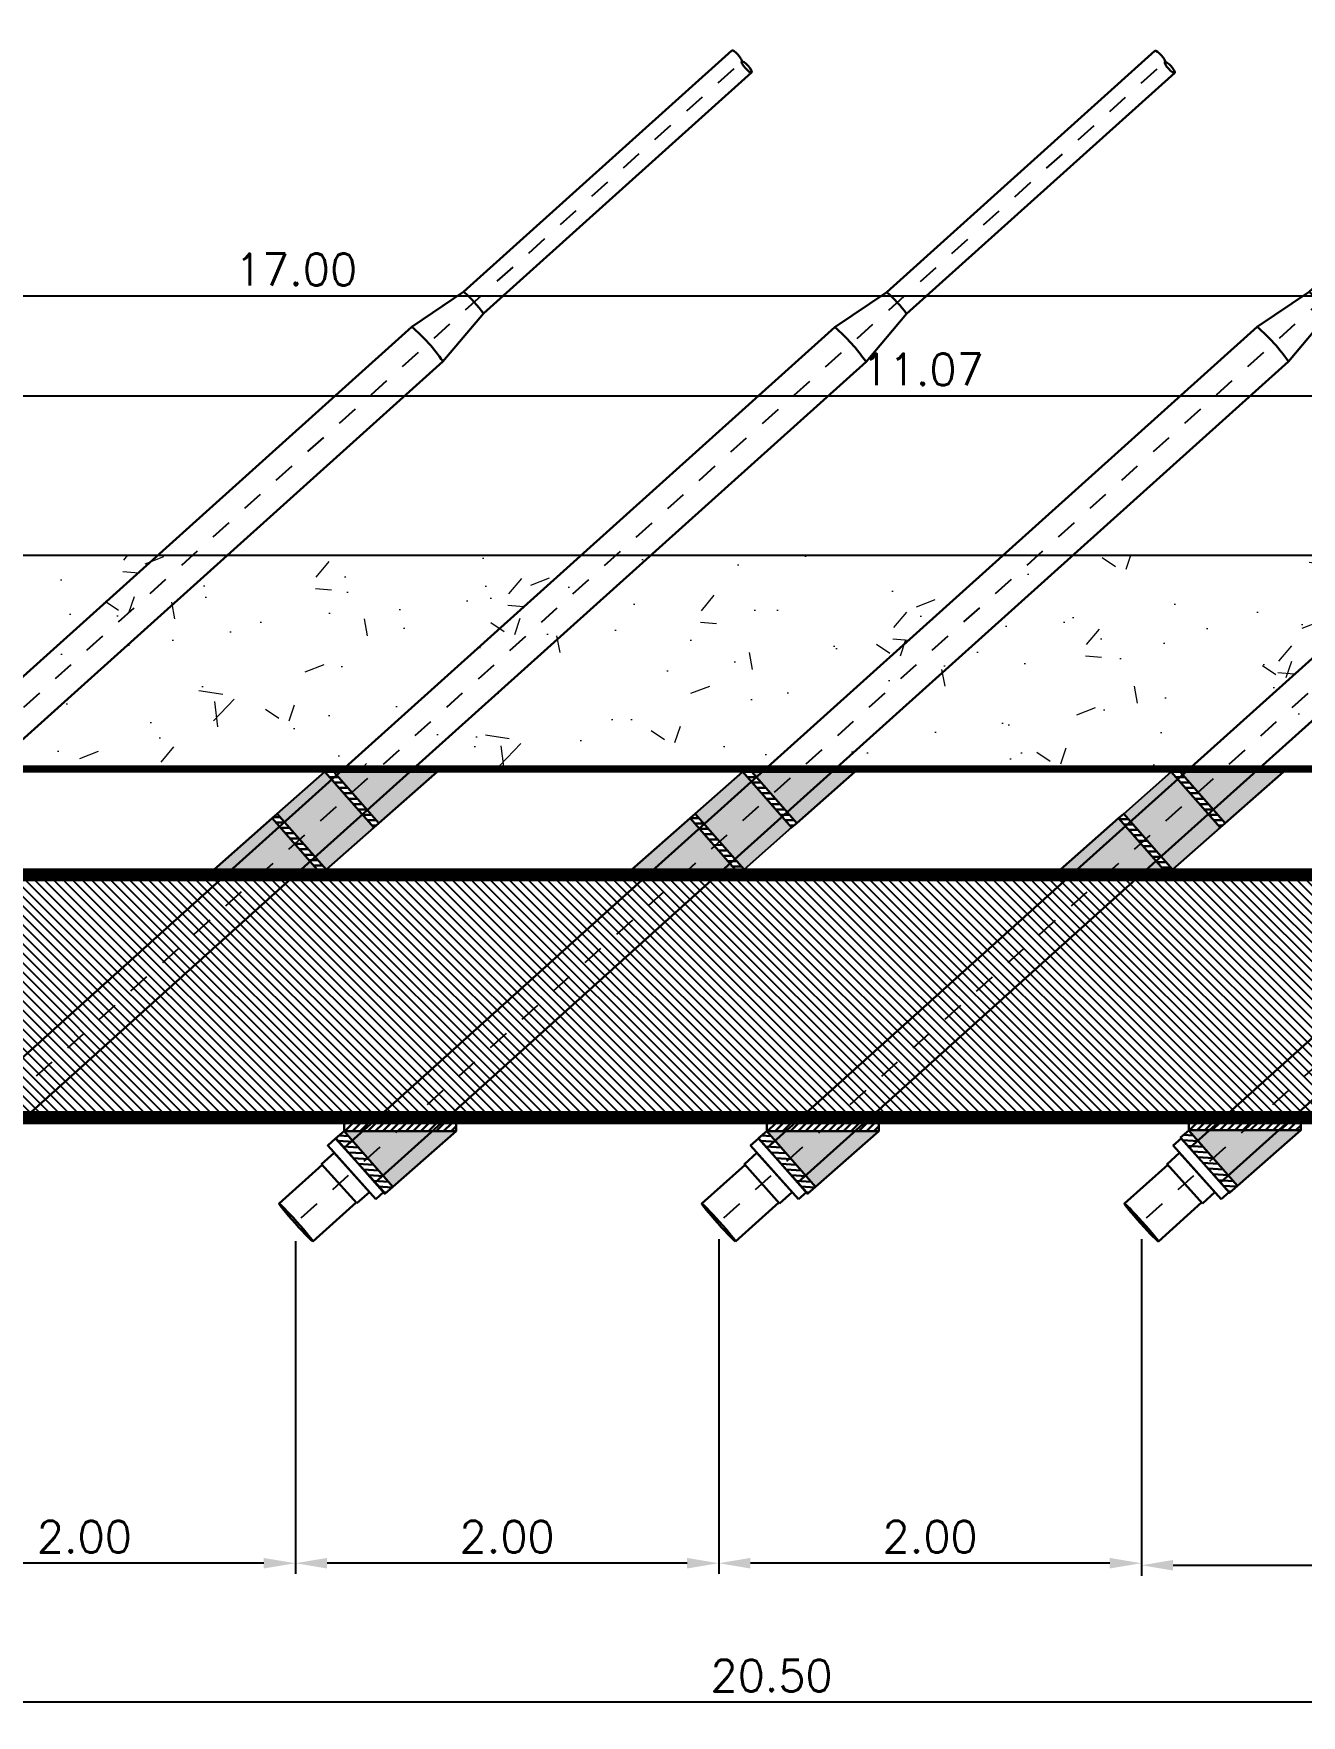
# Model space of a CAD drawing. Header units: metres. Extents: x 1080594 to 1081411, y 976871 to 977162.
# Drawn here: x 1080694.7 to 1080700.7, y 977069.47 to 977077.43 of the extents above; entities that cross this region are included whole.
import ezdxf

# ---------------------------------------------------------------- set-up
doc = ezdxf.new("R2010")
doc.units = ezdxf.units.M
doc.header["$LTSCALE"] = 25.4
doc.linetypes.add('DASHDOT', pattern=[1, 0.5, -0.25, 0, -0.25])
for name, color, linetype in [('CONTRAPESO', 3, 'Continuous'), ('DIMCONTRAPESO', 1, 'Continuous'), ('EJECABLES', 203, 'DASHDOT'), ('NEOPRENO', 24, 'Continuous'), ('PERFIL MET', 37, 'Continuous')]:
    doc.layers.add(name, color=color, linetype=linetype)
for name, color, linetype, lineweight in [('COTA', 1, 'Continuous', 30), ('DUCTO', 142, 'Continuous', 30), ('PLATINA', 54, 'Continuous', 30), ('SOLIDOREFCONT', 254, 'Continuous', 5)]:
    doc.layers.add(name, color=color, linetype=linetype, lineweight=lineweight)
doc.styles.add('romans', font='romans.shx')
doc.dimstyles.new('Copy 75', dxfattribs={"dimtxt": 0.15, "dimasz": 0.15, "dimexe": 0.05, "dimexo": 0.05, "dimgap": 0.05, "dimtad": 1, "dimzin": 0, "dimdsep": 46, "dimtxsty": 'romans', "dimcen": 0.002, "dimclrd": 1, "dimclre": 1, "dimclrt": 3, "dimadec": 4, "dimazin": 0, "dimtfac": 1, "dimtofl": 0, "dimtmove": 1, "dimatfit": 3, "dimfxl": 1, "dimtolj": 1, "dimtzin": 0, "dimarcsym": 1})
pattern_1 = [(3.5538733, (0, 0), (-0.43297937, 6.971567533), [5.08, -1.905]), (93.5538733, (0, 0), (-6.971567533, -0.43297937), [5.08, -1.905])]
pattern_2 = [(45, (0, 0), (-0.002245064030267, 0.002245064030267), [])]
pattern_3 = [(359.854672175, (0, 0), (6.44257366e-05, 0.02539991829366), [])]

# ---------------------------------------------------------------- blocks, each defined once
blk = doc.blocks.new('tir')
at = {"layer": 'DUCTO'}
for p, q in [((1080511.8364, 977008.516), (1080513.543, 977008.5162)), ((1080511.8369, 977008.376), (1080513.543, 977008.3762))]:
    blk.add_line(p, q, dxfattribs=at)
for points in [[(1080505.6831, 977008.2755), (1080505.7331, 977008.2755), (1080505.7331, 977008.6155), (1080505.6831, 977008.6155)], [(1080505.6031, 977008.3204), (1080505.6831, 977008.3204), (1080505.6831, 977008.5704), (1080505.6031, 977008.5704)]]:
    blk.add_lwpolyline(points, close=True, dxfattribs=at)
for points in [[(1080505.3281, 977008.5654), (1080505.6031, 977008.5654)], [(1080505.7331, 977008.5555), (1080511.5432, 977008.556)], [(1080511.5432, 977008.556), (1080511.8363, 977008.516)], [(1080511.5433, 977008.336), (1080511.8369, 977008.376)], [(1080505.3281, 977008.3254), (1080505.6031, 977008.3254)], [(1080505.7331, 977008.3355), (1080511.5433, 977008.336)]]:
    blk.add_lwpolyline(points, dxfattribs=at)
for centre, radius, start, end in [((1080510.657, 977008.4459), 0.8931, 352.92974, 7.08008), ((1080511.2514, 977008.4433), 0.5894, 353.44612, 7.08741)]:
    blk.add_arc(centre, radius, start, end, dxfattribs=at)
blk.add_ellipse((1080505.328, 977008.4454), major_axis=(0, -0.12), ratio=0.044566, dxfattribs=at)
at = {"layer": 'DUCTO', "extrusion": (0, 0, -1)}
blk.add_ellipse((1080513.5429, 977008.4812), major_axis=(0, -0.035), ratio=0.244201, start_param=3.148087, end_param=6.280903, dxfattribs=at)
blk.add_ellipse((1080513.543, 977008.4112), major_axis=(0, -0.035), ratio=0.244299, dxfattribs=at)
at = {"layer": 'EJECABLES', "ltscale": 0.008}
blk.add_lwpolyline([(1080505.3606, 977008.4455), (1080513.5407, 977008.4462)], dxfattribs=at)
blk = doc.blocks.new('*D519')
at = {"layer": 'COTA', "color": 1, "lineweight": -2, "transparency": 16777216}
for p, q in [((1080687.4392, 977075.0164), (1080687.4392, 977076.2368)), ((1080704.4388, 977075.0144), (1080704.4388, 977076.2368)), ((1080687.5892, 977076.1868), (1080704.2888, 977076.1868))]:
    blk.add_line(p, q, dxfattribs=at)
at = {"layer": 'COTA', "color": 1, "transparency": 16777216}
for points in [[(1080687.5892, 977076.2118), (1080687.5892, 977076.1618), (1080687.4392, 977076.1868)], [(1080704.2888, 977076.2118), (1080704.2888, 977076.1618), (1080704.4388, 977076.1868)]]:
    blk.add_solid(points, dxfattribs=at)
at = {"layer": 'Defpoints', "color": 0, "transparency": 16777216}
for p in [(1080704.4388, 977076.1868), (1080687.4392, 977074.9664), (1080704.4388, 977074.9644)]:
    blk.add_point(p, dxfattribs=at)
at = {"layer": 'COTA', "color": 3, "transparency": 16777216, "insert": (1080695.939, 977076.3118), "char_height": 0.15, "attachment_point": 5, "style": 'romans'}
blk.add_mtext('\\A1;17.00', dxfattribs=at)
blk = doc.blocks.new('*D520')
at = {"layer": 'COTA', "color": 1, "lineweight": -2, "transparency": 16777216}
for p, q in [((1080708.4388, 977072.2258), (1080708.4388, 977069.4856)), ((1080688.0893, 977069.5356), (1080708.2888, 977069.5356))]:
    blk.add_line(p, q, dxfattribs=at)
at = {"layer": 'COTA', "color": 1, "transparency": 16777216}
for points in [[(1080688.0893, 977069.5606), (1080688.0893, 977069.5106), (1080687.9393, 977069.5356)], [(1080708.2888, 977069.5606), (1080708.2888, 977069.5106), (1080708.4388, 977069.5356)]]:
    blk.add_solid(points, dxfattribs=at)
at = {"layer": 'Defpoints', "color": 0, "transparency": 16777216}
for p in [(1080708.4388, 977072.2758), (1080687.9393, 977069.5356), (1080708.4388, 977069.5356)]:
    blk.add_point(p, dxfattribs=at)
at = {"layer": 'COTA', "color": 3, "transparency": 16777216, "insert": (1080698.189, 977069.6606), "char_height": 0.15, "attachment_point": 5, "style": 'romans'}
blk.add_mtext('\\A1;20.50', dxfattribs=at)
blk = doc.blocks.new('*D526')
at = {"layer": 'Defpoints', "color": 0, "transparency": 16777216}
for p in [(1080699.939, 977071.7233), (1080703.9393, 977070.1823), (1080703.9393, 977070.1823)]:
    blk.add_point(p, dxfattribs=at)
at = {"layer": 'DIMCONTRAPESO', "color": 1, "lineweight": -2, "transparency": 16777216}
for p, q in [((1080699.939, 977071.6733), (1080699.939, 977070.1323)), ((1080700.089, 977070.1823), (1080703.7893, 977070.1823))]:
    blk.add_line(p, q, dxfattribs=at)
at = {"layer": 'DIMCONTRAPESO', "color": 1, "transparency": 16777216}
for points in [[(1080700.089, 977070.2073), (1080700.089, 977070.1573), (1080699.939, 977070.1823)], [(1080703.7893, 977070.2073), (1080703.7893, 977070.1573), (1080703.9393, 977070.1823)]]:
    blk.add_solid(points, dxfattribs=at)
at = {"layer": 'DIMCONTRAPESO', "color": 3, "transparency": 16777216, "insert": (1080701.9391, 977070.3073), "char_height": 0.15, "attachment_point": 5, "style": 'romans'}
blk.add_mtext('\\A1;4.00', dxfattribs=at)
blk = doc.blocks.new('*D527')
at = {"layer": 'Defpoints', "color": 0, "transparency": 16777216}
for p in [(1080697.939, 977071.7743), (1080699.939, 977071.7743), (1080697.939, 977070.1919)]:
    blk.add_point(p, dxfattribs=at)
at = {"layer": 'DIMCONTRAPESO', "color": 1, "lineweight": -2, "transparency": 16777216}
for p, q in [((1080697.939, 977071.7243), (1080697.939, 977070.1419)), ((1080699.939, 977071.7243), (1080699.939, 977070.1419)), ((1080699.789, 977070.1919), (1080698.089, 977070.1919))]:
    blk.add_line(p, q, dxfattribs=at)
at = {"layer": 'DIMCONTRAPESO', "color": 1, "transparency": 16777216}
for points in [[(1080698.089, 977070.2169), (1080698.089, 977070.1669), (1080697.939, 977070.1919)], [(1080699.789, 977070.2169), (1080699.789, 977070.1669), (1080699.939, 977070.1919)]]:
    blk.add_solid(points, dxfattribs=at)
at = {"layer": 'DIMCONTRAPESO', "color": 3, "transparency": 16777216, "insert": (1080698.939, 977070.3169), "char_height": 0.15, "attachment_point": 5, "style": 'romans'}
blk.add_mtext('\\A1;2.00', dxfattribs=at)
blk = doc.blocks.new('*D528')
at = {"layer": 'Defpoints', "color": 0, "transparency": 16777216}
for p in [(1080695.9363, 977071.7647), (1080697.939, 977071.4139), (1080695.9363, 977070.1919)]:
    blk.add_point(p, dxfattribs=at)
at = {"layer": 'DIMCONTRAPESO', "color": 1, "lineweight": -2, "transparency": 16777216}
for p, q in [((1080695.9363, 977071.7147), (1080695.9363, 977070.1419)), ((1080697.939, 977071.3639), (1080697.939, 977070.1419)), ((1080697.789, 977070.1919), (1080696.0863, 977070.1919))]:
    blk.add_line(p, q, dxfattribs=at)
at = {"layer": 'DIMCONTRAPESO', "color": 1, "transparency": 16777216}
for points in [[(1080696.0863, 977070.2169), (1080696.0863, 977070.1669), (1080695.9363, 977070.1919)], [(1080697.789, 977070.2169), (1080697.789, 977070.1669), (1080697.939, 977070.1919)]]:
    blk.add_solid(points, dxfattribs=at)
at = {"layer": 'DIMCONTRAPESO', "color": 3, "transparency": 16777216, "insert": (1080696.9376, 977070.3169), "char_height": 0.15, "attachment_point": 5, "style": 'romans'}
blk.add_mtext('\\A1;2.00', dxfattribs=at)
blk = doc.blocks.new('*D529')
at = {"layer": 'Defpoints', "color": 0, "transparency": 16777216}
for p in [(1080693.9389, 977071.7666), (1080695.9363, 977071.7647), (1080693.9389, 977070.1919)]:
    blk.add_point(p, dxfattribs=at)
at = {"layer": 'DIMCONTRAPESO', "color": 1, "lineweight": -2, "transparency": 16777216}
for p, q in [((1080693.9389, 977071.7166), (1080693.9389, 977070.1419)), ((1080695.9363, 977071.7147), (1080695.9363, 977070.1419)), ((1080695.7863, 977070.1919), (1080694.0889, 977070.1919))]:
    blk.add_line(p, q, dxfattribs=at)
at = {"layer": 'DIMCONTRAPESO', "color": 1, "transparency": 16777216}
for points in [[(1080694.0889, 977070.2169), (1080694.0889, 977070.1669), (1080693.9389, 977070.1919)], [(1080695.7863, 977070.2169), (1080695.7863, 977070.1669), (1080695.9363, 977070.1919)]]:
    blk.add_solid(points, dxfattribs=at)
at = {"layer": 'DIMCONTRAPESO', "color": 3, "transparency": 16777216, "insert": (1080694.9376, 977070.3169), "char_height": 0.15, "attachment_point": 5, "style": 'romans'}
blk.add_mtext('\\A1;2.00', dxfattribs=at)
blk = doc.blocks.new('*D604')
at = {"layer": 'Defpoints', "color": 0, "transparency": 16777216}
for p in [(1080704.4388, 977075.7139), (1080693.3692, 977075.5553), (1080704.4388, 977074.981)]:
    blk.add_point(p, dxfattribs=at)
at = {"layer": 'DIMCONTRAPESO', "color": 1, "lineweight": -2, "transparency": 16777216}
for p, q in [((1080693.3692, 977075.6053), (1080693.3692, 977075.7639)), ((1080704.4388, 977075.031), (1080704.4388, 977075.7639)), ((1080693.5192, 977075.7139), (1080704.2888, 977075.7139))]:
    blk.add_line(p, q, dxfattribs=at)
at = {"layer": 'DIMCONTRAPESO', "color": 1, "transparency": 16777216}
for points in [[(1080693.5192, 977075.7389), (1080693.5192, 977075.6889), (1080693.3692, 977075.7139)], [(1080704.2888, 977075.7389), (1080704.2888, 977075.6889), (1080704.4388, 977075.7139)]]:
    blk.add_solid(points, dxfattribs=at)
at = {"layer": 'DIMCONTRAPESO', "color": 3, "transparency": 16777216, "insert": (1080698.904, 977075.8389), "char_height": 0.15, "attachment_point": 5, "style": 'romans'}
blk.add_mtext('\\A1;11.07', dxfattribs=at)

msp = doc.modelspace()

# ---------------------------------------------------------------- hatches: boundary and pattern name
at = {"layer": 'NEOPRENO', "transparency": 33554495}
h = msp.add_hatch(color=256, dxfattribs=at)
h.dxf.hatch_style = 1
h.paths.add_polyline_path([(1080696.081536, 977073.474021), (1080695.850485, 977073.736968), (1080696.075845, 977073.934991), (1080696.306896, 977073.672044)])
h = msp.add_hatch(color=256, dxfattribs=at)
h.dxf.hatch_style = 1
h.paths.add_polyline_path([(1080698.058735, 977073.474035), (1080697.827684, 977073.736982), (1080698.053044, 977073.935005), (1080698.284095, 977073.672058)])
h = msp.add_hatch(color=256, dxfattribs=at)
h.dxf.hatch_style = 1
h.paths.add_polyline_path([(1080700.086182, 977073.474049), (1080699.855131, 977073.736996), (1080700.080491, 977073.935019), (1080700.311542, 977073.672072)])
at = {"layer": 'PERFIL MET'}
h = msp.add_hatch(dxfattribs=at)
h.set_pattern_fill('ANSI31', color=256, scale=0.001)
h.set_pattern_definition(pattern_2)
h.paths.add_polyline_path([(1080687.93926, 977073.960337), (1080703.938979, 977073.96034), (1080703.938979, 977073.93494), (1080687.93926, 977073.934937)])
h = msp.add_hatch(dxfattribs=at)
h.set_pattern_fill('ANSI31', color=256, scale=0.001)
h.set_pattern_definition(pattern_2)
h.paths.add_polyline_path([(1080687.93926, 977073.473971), (1080687.93926, 977073.423171), (1080704.43898, 977073.423171), (1080704.438979, 977073.474082)])
h = msp.add_hatch(dxfattribs=at)
h.set_pattern_fill('ANSI31', color=256, scale=0.01, angle=90)
h.set_pattern_definition([(135, (0, 0), (-0.0224506403027, -0.0224506403027), [])])
h.paths.add_polyline_path([(1080687.93926, 977073.423171), (1080704.43898, 977073.423171), (1080704.438979, 977073.20034), (1080708.438819, 977073.20034), (1080708.438819, 977072.324771), (1080687.93926, 977072.324771)])
h = msp.add_hatch(dxfattribs=at)
h.set_pattern_fill('ANSI31', color=256, scale=0.001)
h.set_pattern_definition(pattern_2)
h.paths.add_polyline_path([(1080687.93926, 977072.324771), (1080687.93926, 977072.273971), (1080708.438819, 977072.273971), (1080708.438819, 977072.324882)])
at = {"layer": 'PLATINA'}
h = msp.add_hatch(dxfattribs=at)
h.set_pattern_fill('ANSI31', color=256, scale=0.008, angle=-45.1453278)
h.set_pattern_definition([(359.854672175, (-373980.649915, 1053961.129859), (6.44257366e-05, 0.02539991829366), [])])
h.paths.add_polyline_path([(1080696.33075, 977073.693003), (1080696.118115, 977073.934991), (1080696.075845, 977073.934991), (1080696.306895, 977073.672045)])
at = {"layer": 'PLATINA', "transparency": 33554531}
h = msp.add_hatch(dxfattribs=at)
h.set_pattern_fill('ANGLE', color=252, angle=3.5538733)
h.set_pattern_definition([(3.5538733, (62650.306, -65155.1705), (-0.43297937, 6.971567533), [5.08, -1.905]), (93.5538733, (62650.306, -65155.1705), (-6.971567533, -0.43297937), [5.08, -1.905])])
h.paths.add_polyline_path([(1080696.118117, 977073.93499), (1080696.33075, 977073.693003), (1080696.606141, 977073.934991)])
h = msp.add_hatch(dxfattribs=at)
h.set_pattern_fill('ANGLE', color=252, angle=3.5538733)
h.set_pattern_definition([(3.5538733, (62650.949, -65165.526), (-0.43297937, 6.971567533), [5.08, -1.905]), (93.5538733, (62650.949, -65165.526), (-6.971567533, -0.43297937), [5.08, -1.905])])
h.paths.add_polyline_path([(1080696.118117, 977073.93499), (1080696.33075, 977073.693003), (1080696.606141, 977073.934991)])
h = msp.add_hatch(color=252, dxfattribs=at)
h.dxf.hatch_style = 1
h.paths.add_polyline_path([(1080696.118117, 977073.93499), (1080696.33075, 977073.693003), (1080696.606141, 977073.934991)])
at = {"layer": 'PLATINA'}
h = msp.add_hatch(dxfattribs=at)
h.set_pattern_fill('ANSI31', color=256, scale=0.008, angle=-45.1453278)
h.set_pattern_definition([(359.854672175, (-373978.672716, 1053961.129872), (6.44257366e-05, 0.02539991829366), [])])
h.paths.add_polyline_path([(1080698.307949, 977073.693017), (1080698.095314, 977073.935005), (1080698.053044, 977073.935005), (1080698.284094, 977073.672059)])
at = {"layer": 'PLATINA', "transparency": 33554531}
h = msp.add_hatch(dxfattribs=at)
h.set_pattern_fill('ANGLE', color=252, angle=3.5538733)
h.set_pattern_definition([(3.5538733, (62652.306, -65155.1705), (-0.43297937, 6.971567533), [5.08, -1.905]), (93.5538733, (62652.306, -65155.1705), (-6.971567533, -0.43297937), [5.08, -1.905])])
h.paths.add_polyline_path([(1080698.095316, 977073.935003), (1080698.307949, 977073.693017), (1080698.58334, 977073.935005)])
h = msp.add_hatch(dxfattribs=at)
h.set_pattern_fill('ANGLE', color=252, angle=3.5538733)
h.set_pattern_definition([(3.5538733, (62652.949, -65165.526), (-0.43297937, 6.971567533), [5.08, -1.905]), (93.5538733, (62652.949, -65165.526), (-6.971567533, -0.43297937), [5.08, -1.905])])
h.paths.add_polyline_path([(1080698.095316, 977073.935003), (1080698.307949, 977073.693017), (1080698.58334, 977073.935005)])
h = msp.add_hatch(color=252, dxfattribs=at)
h.dxf.hatch_style = 1
h.paths.add_polyline_path([(1080698.095316, 977073.935003), (1080698.307949, 977073.693017), (1080698.58334, 977073.935005)])
at = {"layer": 'PLATINA'}
h = msp.add_hatch(dxfattribs=at)
h.set_pattern_fill('ANSI31', color=256, scale=0.008, angle=-45.1453278)
h.set_pattern_definition([(359.854672175, (-373976.64527, 1053961.129887), (6.44257366e-05, 0.02539991829366), [])])
h.paths.add_polyline_path([(1080700.335396, 977073.693031), (1080700.122762, 977073.935019), (1080700.080491, 977073.935019), (1080700.311541, 977073.672073)])
at = {"layer": 'PLATINA', "transparency": 33554531}
h = msp.add_hatch(dxfattribs=at)
h.set_pattern_fill('ANGLE', color=252, angle=3.5538733)
h.set_pattern_definition([(3.5538733, (62654.306, -65155.1705), (-0.43297937, 6.971567533), [5.08, -1.905]), (93.5538733, (62654.306, -65155.1705), (-6.971567533, -0.43297937), [5.08, -1.905])])
h.paths.add_polyline_path([(1080700.122763, 977073.935018), (1080700.335396, 977073.693031), (1080700.610787, 977073.935019)])
h = msp.add_hatch(dxfattribs=at)
h.set_pattern_fill('ANGLE', color=252, angle=3.5538733)
h.set_pattern_definition([(3.5538733, (62654.949, -65165.526), (-0.43297937, 6.971567533), [5.08, -1.905]), (93.5538733, (62654.949, -65165.526), (-6.971567533, -0.43297937), [5.08, -1.905])])
h.paths.add_polyline_path([(1080700.122763, 977073.935018), (1080700.335396, 977073.693031), (1080700.610787, 977073.935019)])
h = msp.add_hatch(color=252, dxfattribs=at)
h.dxf.hatch_style = 1
h.paths.add_polyline_path([(1080700.122763, 977073.935018), (1080700.335396, 977073.693031), (1080700.610787, 977073.935019)])
h = msp.add_hatch(dxfattribs=at)
h.set_pattern_fill('ANGLE', color=252)
h.set_pattern_definition([(0, (3.38, -45.281), (0, 6.985), [5.08, -1.905]), (90, (3.38, -45.281), (-6.985, 4e-16), [5.08, -1.905])])
h.paths.add_polyline_path([(1080696.039269, 977073.474023), (1080695.826632, 977073.716014), (1080695.55119, 977073.474022)])
h = msp.add_hatch(dxfattribs=at)
h.set_pattern_fill('ANGLE', color=252)
h.set_pattern_definition([(0, (3.38, -55.656), (0, 6.985), [5.08, -1.905]), (90, (3.38, -55.656), (-6.985, 4e-16), [5.08, -1.905])])
h.paths.add_polyline_path([(1080696.039269, 977073.474023), (1080695.826632, 977073.716014), (1080695.55119, 977073.474022)])
h = msp.add_hatch(color=252, dxfattribs=at)
h.dxf.hatch_style = 1
h.paths.add_polyline_path([(1080696.039269, 977073.474023), (1080695.826632, 977073.716014), (1080695.55119, 977073.474022)])
at = {"layer": 'PLATINA'}
h = msp.add_hatch(dxfattribs=at)
h.set_pattern_fill('ANSI31', color=256, scale=0.008, angle=-45.1453278)
h.set_pattern_definition(pattern_3)
h.paths.add_polyline_path([(1080695.826632, 977073.716014), (1080696.039271, 977073.474021), (1080696.081538, 977073.47402), (1080695.850486, 977073.736968)])
at = {"layer": 'PLATINA', "transparency": 33554531}
h = msp.add_hatch(dxfattribs=at)
h.set_pattern_fill('ANGLE', color=252)
h.set_pattern_definition([(0, (5.38, -45.281), (0, 6.985), [5.08, -1.905]), (90, (5.38, -45.281), (-6.985, 4e-16), [5.08, -1.905])])
h.paths.add_polyline_path([(1080698.016468, 977073.474037), (1080697.803831, 977073.716027), (1080697.528389, 977073.474036)])
h = msp.add_hatch(dxfattribs=at)
h.set_pattern_fill('ANGLE', color=252)
h.set_pattern_definition([(0, (5.38, -55.656), (0, 6.985), [5.08, -1.905]), (90, (5.38, -55.656), (-6.985, 4e-16), [5.08, -1.905])])
h.paths.add_polyline_path([(1080698.016468, 977073.474037), (1080697.803831, 977073.716027), (1080697.528389, 977073.474036)])
h = msp.add_hatch(color=252, dxfattribs=at)
h.dxf.hatch_style = 1
h.paths.add_polyline_path([(1080698.016468, 977073.474037), (1080697.803831, 977073.716027), (1080697.528389, 977073.474036)])
at = {"layer": 'PLATINA'}
h = msp.add_hatch(dxfattribs=at)
h.set_pattern_fill('ANSI31', color=256, scale=0.008, angle=-45.1453278)
h.set_pattern_definition(pattern_3)
h.paths.add_polyline_path([(1080697.803831, 977073.716027), (1080698.01647, 977073.474035), (1080698.058737, 977073.474033), (1080697.827685, 977073.736982)])
at = {"layer": 'PLATINA', "transparency": 33554531}
h = msp.add_hatch(dxfattribs=at)
h.set_pattern_fill('ANGLE', color=252)
h.set_pattern_definition([(0, (7.38, -45.281), (0, 6.985), [5.08, -1.905]), (90, (7.38, -45.281), (-6.985, 4e-16), [5.08, -1.905])])
h.paths.add_polyline_path([(1080700.043915, 977073.474051), (1080699.831278, 977073.716042), (1080699.555836, 977073.47405)])
h = msp.add_hatch(dxfattribs=at)
h.set_pattern_fill('ANGLE', color=252)
h.set_pattern_definition([(0, (7.38, -55.656), (0, 6.985), [5.08, -1.905]), (90, (7.38, -55.656), (-6.985, 4e-16), [5.08, -1.905])])
h.paths.add_polyline_path([(1080700.043915, 977073.474051), (1080699.831278, 977073.716042), (1080699.555836, 977073.47405)])
h = msp.add_hatch(color=252, dxfattribs=at)
h.dxf.hatch_style = 1
h.paths.add_polyline_path([(1080700.043915, 977073.474051), (1080699.831278, 977073.716042), (1080699.555836, 977073.47405)])
at = {"layer": 'PLATINA'}
h = msp.add_hatch(dxfattribs=at)
h.set_pattern_fill('ANSI31', color=256, scale=0.008, angle=-45.1453278)
h.set_pattern_definition([(359.854672175, (-0.007887, 8e-05), (6.44257366e-05, 0.02539991829366), [])])
h.paths.add_polyline_path([(1080699.831279, 977073.716042), (1080700.043917, 977073.474049), (1080700.086184, 977073.474048), (1080699.855132, 977073.736996)])
h = msp.add_hatch(dxfattribs=at)
h.set_pattern_fill('ANSI31', color=256, scale=0.008)
h.set_pattern_definition([(45, (10.389851, -51.650626), (-0.01796051224214, 0.01796051224214), [])])
h.paths.add_polyline_path([(1080696.16622, 977072.27397), (1080696.69622, 977072.27397), (1080696.69622, 977072.23587), (1080696.16622, 977072.23587)])
h = msp.add_hatch(dxfattribs=at)
h.set_pattern_fill('ANSI31', color=256, scale=0.008)
h.set_pattern_definition([(45, (12.389851, -51.650626), (-0.01796051224214, 0.01796051224214), [])])
h.paths.add_polyline_path([(1080698.16622, 977072.27397), (1080698.69622, 977072.27397), (1080698.69622, 977072.23587), (1080698.16622, 977072.23587)])
h = msp.add_hatch(dxfattribs=at)
h.set_pattern_fill('ANSI31', color=256, scale=0.008)
h.set_pattern_definition([(45, (14.386387, -51.646683), (-0.01796051224214, 0.01796051224214), [])])
h.paths.add_polyline_path([(1080700.162755, 977072.277912), (1080700.692755, 977072.277912), (1080700.692755, 977072.239812), (1080700.162755, 977072.239812)])
h = msp.add_hatch(dxfattribs=at)
h.set_pattern_fill('ANSI31', color=256, scale=0.008, angle=-48.6992011)
h.set_pattern_definition([(356.3007988723, (-366416.079664, 1143983.123863), (0.00163876721666, 0.02534707955583), [])])
h.paths.add_polyline_path([(1080696.396898, 977071.972927), (1080696.16622, 977072.235496), (1080696.127661, 977072.202328), (1080696.358713, 977071.93938)])
at = {"layer": 'PLATINA', "transparency": 33554531}
h = msp.add_hatch(dxfattribs=at)
h.set_pattern_fill('ANGLE', color=252)
h.set_pattern_definition([(0, (4.513, -46.519), (0, 6.985), [5.08, -1.905]), (90, (4.513, -46.519), (-6.985, 4e-16), [5.08, -1.905])])
h.paths.add_polyline_path([(1080696.16622, 977072.235496), (1080696.396898, 977071.972927), (1080696.69622, 977072.235866)])
h = msp.add_hatch(dxfattribs=at)
h.set_pattern_fill('ANGLE', color=252)
h.set_pattern_definition([(0, (4.513, -56.894), (0, 6.985), [5.08, -1.905]), (90, (4.513, -56.894), (-6.985, 4e-16), [5.08, -1.905])])
h.paths.add_polyline_path([(1080696.16622, 977072.235496), (1080696.396898, 977071.972927), (1080696.69622, 977072.235866)])
h = msp.add_hatch(dxfattribs=at)
h.set_pattern_fill('ANGLE', color=252, angle=3.5538733)
h.set_pattern_definition(pattern_1)
h.paths.add_polyline_path([(1080696.16622, 977072.235496), (1080696.396898, 977071.972927), (1080696.69622, 977072.235866)])
h = msp.add_hatch(color=252, dxfattribs=at)
h.dxf.hatch_style = 1
h.paths.add_polyline_path([(1080696.16622, 977072.235496), (1080696.396898, 977071.972927), (1080696.69622, 977072.235866)])
at = {"layer": 'PLATINA'}
h = msp.add_hatch(dxfattribs=at)
h.set_pattern_fill('ANSI31', color=256, scale=0.008, angle=-48.6992011)
h.set_pattern_definition([(356.3007988723, (-366414.079664, 1143983.123863), (0.00163876721666, 0.02534707955583), [])])
h.paths.add_polyline_path([(1080698.396898, 977071.972927), (1080698.16622, 977072.235496), (1080698.127661, 977072.202328), (1080698.358713, 977071.93938)])
at = {"layer": 'PLATINA', "transparency": 33554531}
h = msp.add_hatch(dxfattribs=at)
h.set_pattern_fill('ANGLE', color=252)
h.set_pattern_definition([(0, (6.513, -46.519), (0, 6.985), [5.08, -1.905]), (90, (6.513, -46.519), (-6.985, 4e-16), [5.08, -1.905])])
h.paths.add_polyline_path([(1080698.16622, 977072.235496), (1080698.396898, 977071.972927), (1080698.69622, 977072.235866)])
h = msp.add_hatch(dxfattribs=at)
h.set_pattern_fill('ANGLE', color=252)
h.set_pattern_definition([(0, (6.513, -56.894), (0, 6.985), [5.08, -1.905]), (90, (6.513, -56.894), (-6.985, 4e-16), [5.08, -1.905])])
h.paths.add_polyline_path([(1080698.16622, 977072.235496), (1080698.396898, 977071.972927), (1080698.69622, 977072.235866)])
h = msp.add_hatch(dxfattribs=at)
h.set_pattern_fill('ANGLE', color=252, angle=3.5538733)
h.set_pattern_definition(pattern_1)
h.paths.add_polyline_path([(1080698.16622, 977072.235496), (1080698.396898, 977071.972927), (1080698.69622, 977072.235866)])
h = msp.add_hatch(color=252, dxfattribs=at)
h.dxf.hatch_style = 1
h.paths.add_polyline_path([(1080698.16622, 977072.235496), (1080698.396898, 977071.972927), (1080698.69622, 977072.235866)])
at = {"layer": 'PLATINA'}
h = msp.add_hatch(dxfattribs=at)
h.set_pattern_fill('ANSI31', color=256, scale=0.008, angle=-48.6992011)
h.set_pattern_definition([(356.3007988723, (-366412.083129, 1143983.127805), (0.00163876721666, 0.02534707955583), [])])
h.paths.add_polyline_path([(1080700.393433, 977071.97687), (1080700.162755, 977072.239438), (1080700.124197, 977072.206271), (1080700.355249, 977071.943323)])
at = {"layer": 'PLATINA', "transparency": 33554531}
h = msp.add_hatch(dxfattribs=at)
h.set_pattern_fill('ANGLE', color=252)
h.set_pattern_definition([(0, (8.513, -46.519), (0, 6.985), [5.08, -1.905]), (90, (8.513, -46.519), (-6.985, 4e-16), [5.08, -1.905])])
h.paths.add_polyline_path([(1080700.162755, 977072.239438), (1080700.393433, 977071.97687), (1080700.692755, 977072.239809)])
h = msp.add_hatch(dxfattribs=at)
h.set_pattern_fill('ANGLE', color=252)
h.set_pattern_definition([(0, (8.513, -56.894), (0, 6.985), [5.08, -1.905]), (90, (8.513, -56.894), (-6.985, 4e-16), [5.08, -1.905])])
h.paths.add_polyline_path([(1080700.162755, 977072.239438), (1080700.393433, 977071.97687), (1080700.692755, 977072.239809)])
h = msp.add_hatch(color=252, dxfattribs=at)
h.dxf.hatch_style = 1
h.paths.add_polyline_path([(1080700.162755, 977072.239438), (1080700.393433, 977071.97687), (1080700.692755, 977072.239809)])
at = {"layer": 'SOLIDOREFCONT', "true_color": 0x5b5b5b, "transparency": 33554546}
h = msp.add_hatch(dxfattribs=at)
h.set_pattern_fill('AR-CONC', color=251, scale=0.005)
h.paths.add_polyline_path([(1080687.93926, 977065.35534), (1080687.93926, 977073.96034), (1080703.93926, 977073.96034), (1080703.93926, 977073.52396), (1080704.438861, 977073.523981), (1080704.438979, 977074.96034), (1080687.43926, 977074.96034), (1080687.43926, 977062.35534), (1080704.439073, 977062.35534), (1080704.438886, 977072.223981), (1080703.93926, 977072.22396), (1080703.93926, 977065.35534)])

# ---------------------------------------------------------------- linework, layer by layer
at = {"layer": 'CONTRAPESO'}
msp.add_lwpolyline([(1080704.438886, 977072.223981), (1080704.439073, 977062.35534), (1080687.43926, 977062.35534), (1080687.43926, 977074.96034), (1080704.438979, 977074.96034), (1080704.438861, 977073.523981), (1080703.93926, 977073.52396), (1080703.93926, 977073.96034), (1080687.93926, 977073.96034), (1080687.93926, 977065.35534), (1080703.93926, 977065.35534), (1080703.93926, 977072.22396)], close=True, dxfattribs=at)
at = {"layer": 'NEOPRENO'}
for points in [[(1080696.081536, 977073.474021), (1080695.850485, 977073.736968), (1080696.075845, 977073.934991), (1080696.306896, 977073.672044), (1080696.081536, 977073.474021)], [(1080698.058735, 977073.474035), (1080697.827684, 977073.736982), (1080698.053044, 977073.935005), (1080698.284095, 977073.672058), (1080698.058735, 977073.474035)], [(1080700.086182, 977073.474049), (1080699.855131, 977073.736996), (1080700.080491, 977073.935019), (1080700.311542, 977073.672072), (1080700.086182, 977073.474049)]]:
    msp.add_lwpolyline(points, dxfattribs=at)
at = {"layer": 'PERFIL MET'}
for points in [[(1080687.93926, 977073.960337), (1080703.938979, 977073.96034), (1080703.938979, 977073.93494), (1080687.93926, 977073.934937)], [(1080687.93926, 977073.473971), (1080687.93926, 977073.423171), (1080704.43898, 977073.423171), (1080704.438979, 977073.474082)], [(1080698.006781, 977073.474088), (1080697.948834, 977073.423171), (1080699.61554, 977073.423171), (1080699.673352, 977073.47397)], [(1080687.93926, 977073.423171), (1080704.43898, 977073.423149), (1080704.438979, 977073.20034), (1080708.438819, 977073.20034), (1080708.438819, 977072.324882), (1080687.93926, 977072.324882)], [(1080687.93926, 977072.324771), (1080687.93926, 977072.273971), (1080708.438819, 977072.273971), (1080708.438819, 977072.324882)]]:
    msp.add_lwpolyline(points, close=True, dxfattribs=at)
for points in [[(1080696.365508, 977072.324771), (1080694.698803, 977072.324771)], [(1080696.365508, 977072.324771), (1080694.698803, 977072.324771)], [(1080698.361303, 977072.324771), (1080696.698803, 977072.324771)], [(1080698.365508, 977072.324771), (1080696.698803, 977072.324771)], [(1080700.365508, 977072.324771), (1080698.698803, 977072.324771)]]:
    msp.add_lwpolyline(points, dxfattribs=at)
at = {"layer": 'PLATINA'}
for points in [[(1080696.33075, 977073.693003), (1080696.118115, 977073.934991), (1080696.075845, 977073.934991), (1080696.306895, 977073.672045)], [(1080698.307949, 977073.693017), (1080698.095314, 977073.935005), (1080698.053044, 977073.935005), (1080698.284094, 977073.672059)], [(1080700.335396, 977073.693031), (1080700.122762, 977073.935019), (1080700.080491, 977073.935019), (1080700.311541, 977073.672073)], [(1080695.826632, 977073.716014), (1080696.039271, 977073.474021), (1080696.081538, 977073.47402), (1080695.850486, 977073.736968)], [(1080697.803831, 977073.716027), (1080698.01647, 977073.474035), (1080698.058737, 977073.474033), (1080697.827685, 977073.736982)], [(1080699.831279, 977073.716042), (1080700.043917, 977073.474049), (1080700.086184, 977073.474048), (1080699.855132, 977073.736996)], [(1080696.16622, 977072.27397), (1080696.69622, 977072.27397), (1080696.69622, 977072.23587), (1080696.16622, 977072.23587)], [(1080698.16622, 977072.27397), (1080698.69622, 977072.27397), (1080698.69622, 977072.23587), (1080698.16622, 977072.23587)], [(1080700.162755, 977072.277912), (1080700.692755, 977072.277912), (1080700.692755, 977072.239812), (1080700.162755, 977072.239812)], [(1080696.396898, 977071.972927), (1080696.16622, 977072.235496), (1080696.127661, 977072.202328), (1080696.358713, 977071.93938)], [(1080698.396898, 977071.972927), (1080698.16622, 977072.235496), (1080698.127661, 977072.202328), (1080698.358713, 977071.93938)], [(1080700.393433, 977071.97687), (1080700.162755, 977072.239438), (1080700.124197, 977072.206271), (1080700.355249, 977071.943323)]]:
    msp.add_lwpolyline(points, close=True, dxfattribs=at)
at = {"layer": 'PLATINA', "color": 252, "transparency": 33554531}
for points in [[(1080696.118117, 977073.93499), (1080696.33075, 977073.693003), (1080696.606141, 977073.934991)], [(1080698.095316, 977073.935003), (1080698.307949, 977073.693017), (1080698.58334, 977073.935005)], [(1080700.122763, 977073.935018), (1080700.335396, 977073.693031), (1080700.610787, 977073.935019)], [(1080696.039269, 977073.474023), (1080695.826632, 977073.716014), (1080695.55119, 977073.474022)], [(1080698.016468, 977073.474037), (1080697.803831, 977073.716027), (1080697.528389, 977073.474036)], [(1080700.043915, 977073.474051), (1080699.831278, 977073.716042), (1080699.555836, 977073.47405)], [(1080696.16622, 977072.235496), (1080696.396898, 977071.972927), (1080696.69622, 977072.235866)], [(1080698.16622, 977072.235496), (1080698.396898, 977071.972927), (1080698.69622, 977072.235866)], [(1080700.162755, 977072.239438), (1080700.393433, 977071.97687), (1080700.692755, 977072.239809)]]:
    msp.add_lwpolyline(points, close=True, dxfattribs=at)

# ---------------------------------------------------------------- block references
at = {"layer": 'DIMCONTRAPESO'}
for p, rotation in [((930257.861362, -471861.202116), 41.95221827118228), ((930251.64384, -471860.141214), 41.95181423677178), ((929170.50126, -471747.268051), 41.90898136566158)]:
    msp.add_blockref('tir', p, dxfattribs=dict(at, rotation=rotation))
at = {"layer": 'PLATINA', "color": 252, "transparency": 33554531}
for p, rotation in [((929716.90445, -471804.727305), 41.93074747487073), ((929187.545535, -471748.841419), 41.90957631185507)]:
    msp.add_blockref('tir', p, dxfattribs=dict(at, rotation=rotation))

# ---------------------------------------------------------------- dimensions: what is measured, and where the dimension line sits
at = {"layer": 'COTA', "color": 4}
dim = msp.add_linear_dim(base=(1080704.438819, 977076.186802), p1=(1080687.439201, 977074.966445), p2=(1080704.438819, 977074.964445), dimstyle='Copy 75', dxfattribs=at)
dim.commit()
dim.dimension.update_dxf_attribs({"geometry": '*D519', "text_midpoint": (1080695.93901, 977076.311802)})
at = {"layer": 'COTA'}
dim = msp.add_linear_dim(base=(1080708.438779, 977069.535595), p1=(1080687.93926, 977069.535595), p2=(1080708.438779, 977072.275846), dimstyle='Copy 75', dxfattribs=at)
dim.commit()
dim.dimension.update_dxf_attribs({"geometry": '*D520', "text_midpoint": (1080698.189019, 977069.660595)})
at = {"layer": 'DIMCONTRAPESO'}
for base, p1, p2, picture, middle in [((1080704.438819, 977075.713862), (1080693.369176, 977075.555275), (1080704.438819, 977074.981037), '*D604', (1080698.903997, 977075.838862)), ((1080693.938931, 977070.191862), (1080695.936295, 977071.764723), (1080693.938931, 977071.76664), '*D529', (1080694.937613, 977070.316862)), ((1080695.936295, 977070.191862), (1080697.938966, 977071.413931), (1080695.936295, 977071.764723), '*D528', (1080696.937631, 977070.316862)), ((1080697.938966, 977070.191862), (1080699.938966, 977071.774314), (1080697.938966, 977071.774314), '*D527', (1080698.938966, 977070.316862)), ((1080703.93926, 977070.18227), (1080699.938966, 977071.723255), (1080703.93926, 977070.18227), '*D526', (1080701.939113, 977070.30727))]:
    dim = msp.add_linear_dim(base=base, p1=p1, p2=p2, dimstyle='Copy 75', dxfattribs=at)
    dim.commit()
    dim.dimension.update_dxf_attribs({"geometry": picture, "text_midpoint": middle})

doc.saveas('drawing.dxf')
